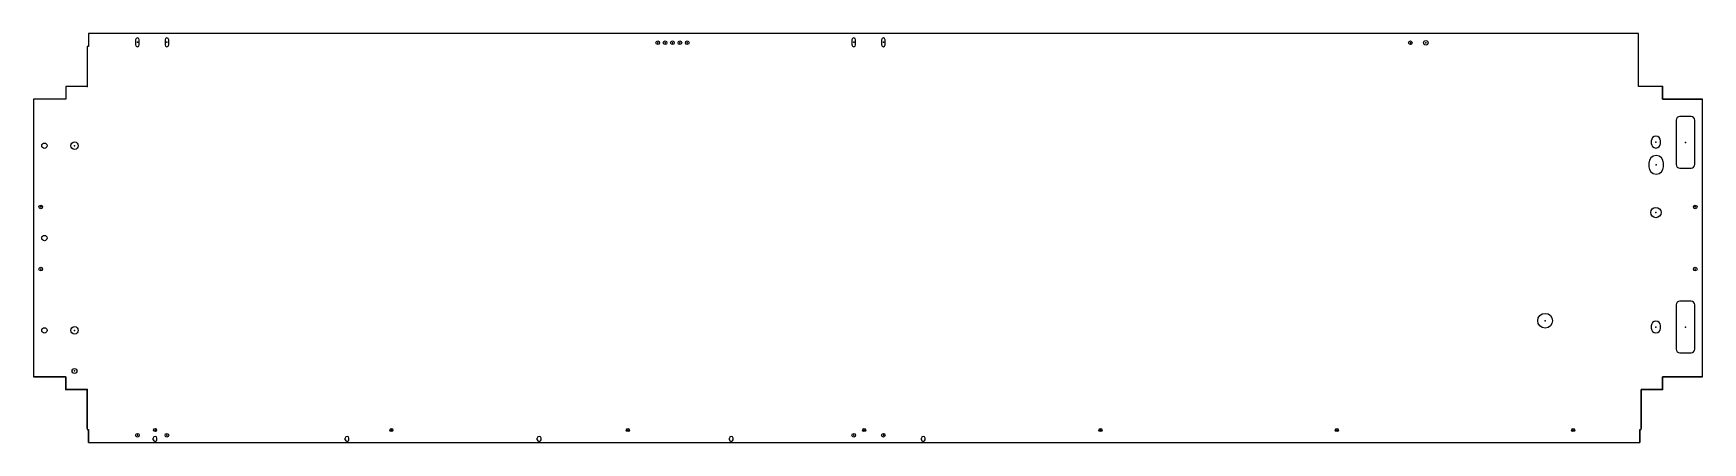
# Model space of a CAD drawing. Extents: x 4569 to 6829, y -4400 to -3846.
import ezdxf

# ---------------------------------------------------------------- set-up
doc = ezdxf.new("R2010")
doc.units = 0
doc.header["$MEASUREMENT"] = 0
doc.layers.get('0').update_dxf_attribs({"linetype": 'CONTINUOUS'})
doc.layers.add('GR1-1', color=3, linetype='CONTINUOUS')

msp = doc.modelspace()

# ---------------------------------------------------------------- linework, layer by layer
for p, q in [((4642.2, -3863.7), (4642.2, -3918)), ((4644.2, -3846), (4644.2, -3863.7)), ((4642.2, -3918), (4613.2, -3918)), ((4731.7, -4396), (4731.7, -4394)), ((4736.7, -4396), (4736.7, -4394)), ((4991.7, -4396), (4991.7, -4394)), ((4996.7, -4396), (4996.7, -4394)), ((5251.7, -4396), (5251.7, -4394)), ((5256.7, -4396), (5256.7, -4394)), ((5511.7, -4396), (5511.7, -4394)), ((5516.7, -4396), (5516.7, -4394)), ((5771.7, -4396), (5771.7, -4394)), ((5776.7, -4396), (5776.7, -4394))]:
    msp.add_line(p, q)
for centre, radius in [((4584.4, -3998), 3.6), ((4579.4, -4081), 2.5), ((4579.4, -4081), 2.5), ((4584.4, -4123), 3.6), ((4579.4, -4165), 2.5), ((4579.4, -4165), 2.5), ((4584.4, -4248), 3.6)]:
    msp.add_circle(centre, radius)
for centre, start, end in [((4734.2, -4394), 0, 180), ((4734.2, -4396), 180, 0), ((4994.2, -4394), 0, 180), ((4994.2, -4396), 180, 0), ((5254.2, -4394), 0, 180), ((5254.2, -4396), 180, 0), ((5514.2, -4394), 0, 180), ((5514.2, -4396), 180, 0), ((5774.2, -4394), 0, 180), ((5774.2, -4396), 180, 0)]:
    msp.add_arc(centre, 2.5, start, end)
at = {"layer": 'GR1-1', "color": 3, "linetype": 'Continuous'}
for p, q in [((4644.2, -3863.7), (4642.2, -3863.7)), ((6742.4, -3846), (4644.2, -3846)), ((4707.7, -3854.5), (4707.7, -3861.5)), ((4712.7, -3861.5), (4712.7, -3854.5)), ((4747.7, -3854.5), (4747.7, -3861.5)), ((4752.7, -3861.5), (4752.7, -3854.5)), ((5677.7, -3854.5), (5677.7, -3861.5)), ((5682.7, -3861.5), (5682.7, -3854.5)), ((5717.7, -3854.5), (5717.7, -3861.5)), ((5722.7, -3861.5), (5722.7, -3854.5)), ((6742.4, -3918), (6742.4, -3846)), ((4613.2, -3918), (4613.2, -3935)), ((6775.2, -3918), (6742.4, -3918)), ((6775.2, -3935), (6775.2, -3918)), ((4613.2, -3935), (4569.4, -3935)), ((4569.4, -3935), (4569.4, -4311)), ((6829.4, -3935), (6775.2, -3935)), ((6829.4, -4311), (6829.4, -3935)), ((6793.7, -3963.5), (6793.7, -4023.5)), ((6813.7, -3958.5), (6798.7, -3958.5)), ((6818.7, -4023.5), (6818.7, -3963.5)), ((6759.9, -3991.4), (6759.9, -3994.9)), ((6772.4, -3994.9), (6772.4, -3991.4)), ((6756.5, -4021.5), (6756.5, -4026.5)), ((6776.5, -4026.5), (6776.5, -4021.5)), ((6798.7, -4028.5), (6813.7, -4028.5)), ((6793.7, -4213.5), (6793.7, -4273.5)), ((6813.7, -4208.5), (6798.7, -4208.5)), ((6818.7, -4273.5), (6818.7, -4213.5)), ((6759.9, -4241.7), (6759.9, -4245.2)), ((6772.4, -4245.2), (6772.4, -4241.7)), ((6798.7, -4278.5), (6813.7, -4278.5)), ((4569.4, -4311), (4613.2, -4311)), ((4613.2, -4311), (4613.2, -4328)), ((6775.2, -4328), (6775.2, -4311)), ((6775.2, -4311), (6829.4, -4311)), ((4613.2, -4328), (4642.2, -4328)), ((4642.2, -4328), (4642.2, -4382.3)), ((6746.2, -4382.3), (6746.2, -4328)), ((6746.2, -4328), (6775.2, -4328)), ((4642.2, -4382.3), (4644.2, -4382.3)), ((4644.2, -4382.3), (4644.2, -4400)), ((6744.2, -4400), (6744.2, -4382.3)), ((6744.2, -4382.3), (6746.2, -4382.3)), ((4644.2, -4400), (6744.2, -4400))]:
    msp.add_line(p, q, dxfattribs=at)
at = {"layer": 'GR1-1', "color": 4, "linetype": 'Continuous'}
for p, q in [((4613.2, -3918), (4613.2, -3935)), ((4613.2, -3918), (4613.2, -3935)), ((4613.2, -3918), (4613.2, -3935)), ((4613.2, -3918), (4613.2, -3935)), ((4613.2, -3918), (4613.2, -3935)), ((4613.2, -3918), (4613.2, -3935)), ((6775.2, -3918), (6775.2, -3935)), ((6775.2, -3918), (6775.2, -3935)), ((6775.2, -3918), (6775.2, -3935)), ((6775.2, -3918), (6775.2, -3935)), ((4613.2, -3935), (4569.4, -3935)), ((4613.2, -3935), (4569.4, -3935)), ((4613.2, -3935), (4569.4, -3935)), ((4613.2, -3935), (4570.2, -3935)), ((4613.2, -3935), (4570.2, -3935)), ((4613.2, -3935), (4570.2, -3935)), ((6775.2, -3935), (6829.4, -3935)), ((6775.2, -3935), (6828.7, -3935)), ((6775.2, -3935), (6829.4, -3935)), ((6775.2, -3935), (6828.7, -3935)), ((4613.2, -4311), (4569.4, -4311)), ((4613.2, -4311), (4569.4, -4311)), ((4613.2, -4311), (4570.2, -4311)), ((4613.2, -4311), (4570.2, -4311)), ((4613.2, -4328), (4613.2, -4311)), ((4613.2, -4328), (4613.2, -4311)), ((4613.2, -4328), (4613.2, -4311)), ((4613.2, -4328), (4613.2, -4311)), ((6829.4, -4311), (6775.2, -4311)), ((6775.2, -4311), (6775.2, -4328)), ((6828.7, -4311), (6775.2, -4311)), ((6775.2, -4311), (6775.2, -4328)), ((6829.4, -4311), (6775.2, -4311)), ((6775.2, -4311), (6775.2, -4328)), ((6828.7, -4311), (6775.2, -4311)), ((6775.2, -4311), (6775.2, -4328)), ((4642.2, -4328), (4613.2, -4328)), ((4642.2, -4328), (4613.2, -4328)), ((4642.2, -4328), (4613.2, -4328)), ((4642.2, -4328), (4613.2, -4328)), ((4642.2, -4381), (4642.2, -4328)), ((4642.2, -4381), (4642.2, -4328)), ((6775.2, -4328), (6746.2, -4328)), ((6775.2, -4328), (6746.2, -4328)), ((6746.2, -4328), (6746.2, -4381)), ((6775.2, -4328), (6746.2, -4328)), ((6775.2, -4328), (6746.2, -4328)), ((6746.2, -4328), (6746.2, -4381)), ((4644.2, -4400), (4644.2, -4382.8)), ((4644.2, -4400), (4644.2, -4382.8)), ((6744.2, -4382.8), (6744.2, -4400)), ((6744.2, -4382.8), (6744.2, -4400))]:
    msp.add_line(p, q, dxfattribs=at)
at = {"layer": 'GR1-1', "color": 3, "linetype": 'Continuous'}
for centre, radius in [((5414.7, -3858.7), 2.5), ((5424.7, -3858.7), 2.5), ((5434.7, -3858.7), 2.5), ((5444.7, -3858.7), 2.5), ((5454.7, -3858.7), 2.5), ((6433.7, -3858.7), 2.5), ((6454.7, -3858.7), 3), ((4625.2, -3998), 5), ((4579.4, -4081), 2.5), ((6766.2, -4088.5), 7), ((6819.4, -4081), 2.5), ((4579.4, -4165), 2.5), ((6819.4, -4165), 2.5), ((6616.2, -4235), 10), ((4625.2, -4248), 5), ((4625.1, -4303), 3.25), ((4734.2, -4382.9), 2.1), ((5054.2, -4382.9), 2.1), ((5374.2, -4382.9), 2.1), ((5694.2, -4382.9), 2.1), ((6014.2, -4382.9), 2.1), ((6334.2, -4382.9), 2.1), ((6654.2, -4382.9), 2.1), ((4710.2, -4390), 2.5), ((4750.2, -4390), 2.5), ((5680.2, -4390), 2.5), ((5720.2, -4390), 2.5)]:
    msp.add_circle(centre, radius, dxfattribs=at)
for centre, radius, start, end in [((4710.2, -3854.5), 2.5, 0, 180), ((4710.2, -3861.5), 2.5, 180, 0), ((4750.2, -3854.5), 2.5, 0, 180), ((4750.2, -3861.5), 2.5, 180, 0), ((5680.2, -3854.5), 2.5, 0, 180), ((5680.2, -3861.5), 2.5, 180, 0), ((5720.2, -3854.5), 2.5, 0, 180), ((5720.2, -3861.5), 2.5, 180, 0), ((6798.7, -3963.5), 5, 90, 180), ((6813.7, -3963.5), 5, 0, 90), ((6766.2, -3991.4), 6.25, 0, 180), ((6766.2, -3994.9), 6.25, 180, 0), ((6766.5, -4021.5), 10, 0, 180), ((6766.5, -4026.5), 10, 180, 0), ((6798.7, -4023.5), 5, 180, 270), ((6813.7, -4023.5), 5, 270, 0), ((6798.7, -4213.5), 5, 90, 180), ((6813.7, -4213.5), 5, 0, 90), ((6766.2, -4241.7), 6.25, 0, 180), ((6766.2, -4245.2), 6.25, 180, 0), ((6798.7, -4273.5), 5, 180, 270), ((6813.7, -4273.5), 5, 270, 0)]:
    msp.add_arc(centre, radius, start, end, dxfattribs=at)
for p in [(4710.2, -3858), (4750.2, -3858), (5414.7, -3858.7), (5424.7, -3858.7), (5434.7, -3858.7), (5444.7, -3858.7), (5454.7, -3858.7), (5680.2, -3858), (5720.2, -3858), (6433.7, -3858.7), (6454.7, -3858.7), (4625.2, -3998), (6766.2, -3993.1), (6806.2, -3993.5), (6766.5, -4024), (4579.4, -4081), (6766.2, -4088.5), (6819.4, -4081), (4579.4, -4165), (6819.4, -4165), (4625.2, -4248), (6616.2, -4235), (6766.2, -4243.5), (6806.2, -4243.5), (4625.1, -4303), (4613.2, -4328), (4642.2, -4328), (4734.2, -4382.9), (5054.2, -4382.9), (5374.2, -4382.9), (5694.2, -4382.9), (6014.2, -4382.9), (6334.2, -4382.9), (6654.2, -4382.9), (4710.2, -4390), (4750.2, -4390), (5680.2, -4390), (5720.2, -4390)]:
    msp.add_point(p, dxfattribs=at)
at = {"layer": 'GR1-1', "color": 4, "linetype": 'Continuous'}
for p in [(4642.2, -3918), (4642.2, -3918), (4642.2, -3918), (6775.2, -3918), (6775.2, -3918), (4642.2, -4328), (4642.2, -4328), (6775.2, -4328), (6775.2, -4328)]:
    msp.add_point(p, dxfattribs=at)

doc.saveas('drawing.dxf')
